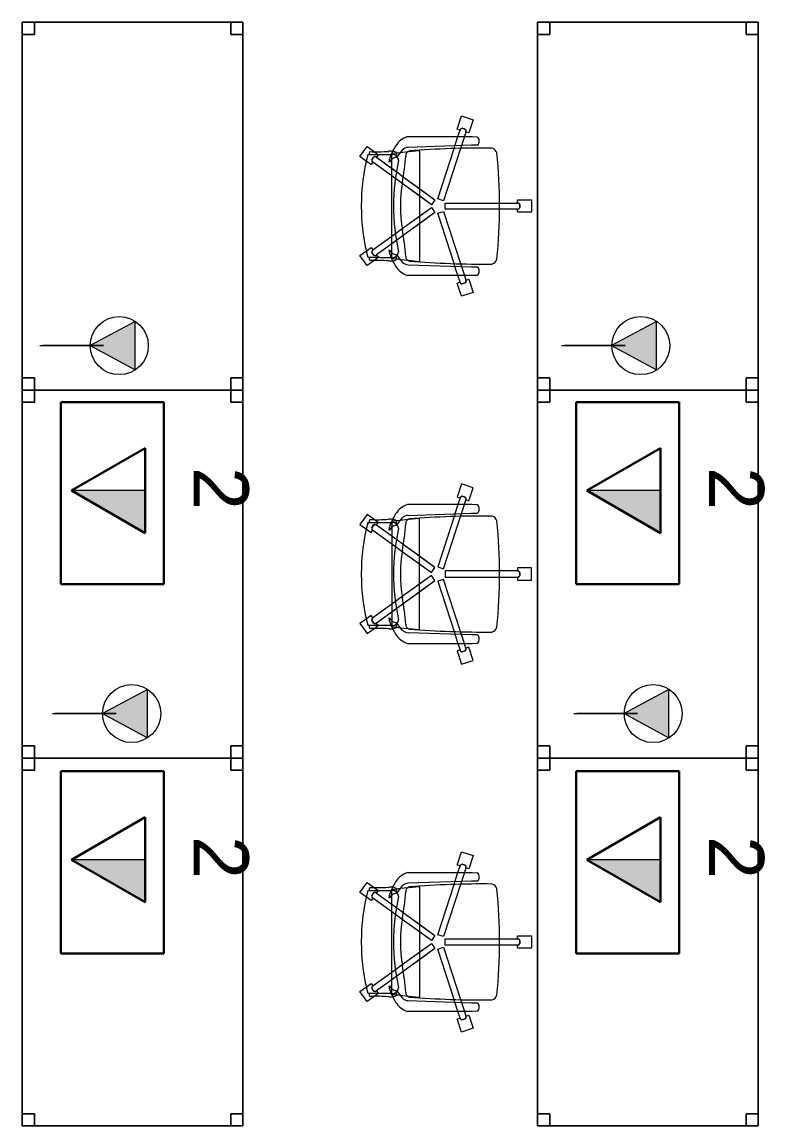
# Model space of a CAD drawing. Header units: inches. Extents: x 385 to 2249, y -1781 to -36.
# Drawn here: x 512.5 to 633.5, y -1050.1 to -870.1 of the extents above; entities that cross this region are included whole.
import ezdxf

# ---------------------------------------------------------------- set-up
doc = ezdxf.new("R2010")
doc.units = ezdxf.units.IN
doc.header["$MEASUREMENT"] = 0
doc.layers.add('A-ANNO-NOTE', color=131, linetype='Continuous', lineweight=30)
doc.layers.add('I-FURN', color=30, linetype='Continuous', lineweight=9)
doc.styles.add('Swis721 Lt BT', font='swissl.ttf', dxfattribs={"height": 9})

# ---------------------------------------------------------------- blocks, each defined once
blk = doc.blocks.new('F-Haworth_Chair_X99-Seminar - X99 Advanced Seminar Chair-V26-Level 5 POWER _ SIGNAL')
at = {"layer": 'I-FURN'}
for p, q in [((-1, 15.13), (1, 15.13)), ((-1, 12.88), (-1, 15.13)), ((-1, 15.13), (1, 15.13)), ((-1, 12.88), (-1, 15.13)), ((1, 15.13), (1, 12.88)), ((1, 15.13), (1, 12.88)), ((-0.52, 12.88), (-1, 12.88)), ((-0.52, 12.88), (-1, 12.88)), ((-0.5, 9.91), (-0.5, 12.88)), ((-0.5, 9.91), (-0.5, 12.88)), ((0.26, 13.26), (-0.26, 13.26)), ((0.26, 13.26), (-0.26, 13.26)), ((-0.25, 13.25), (0.25, 13.25)), ((-0.25, 13.25), (0.25, 13.25)), ((0.5, 12.88), (0.5, 9.91)), ((0.5, 12.88), (0.5, 9.91)), ((1, 12.88), (0.52, 12.88)), ((1, 12.88), (0.52, 12.88)), ((-0.5, 1.08), (-0.5, 9.91)), ((-0.5, 1.08), (-0.5, 9.91)), ((0.5, 9.91), (0.5, 1.08)), ((0.5, 9.91), (0.5, 1.08)), ((-14.69, 3.72), (-14.08, 5.62)), ((-14.69, 3.72), (-14.08, 5.62)), ((-14.08, 5.62), (-11.94, 4.93)), ((-14.08, 5.62), (-11.94, 4.93)), ((-11.32, 5.48), (-11.3, 6.32)), ((-11.32, -5.06), (-11.32, 5.48)), ((-9.92, 6.36), (-9.92, 5.36)), ((9.92, 5.36), (9.92, 6.36)), ((11.3, 6.32), (11.32, 5.48)), ((11.32, 5.48), (11.32, -5.06)), ((11.94, 4.93), (14.08, 5.62)), ((11.94, 4.93), (14.08, 5.62)), ((14.08, 5.62), (14.69, 3.72)), ((14.08, 5.62), (14.69, 3.72)), ((-12.55, 3.03), (-14.69, 3.72)), ((-12.55, 3.03), (-14.69, 3.72)), ((-12.53, 4.34), (-12.69, 3.85)), ((-12.53, 4.34), (-12.69, 3.85)), ((-12.68, 3.86), (-12.52, 4.33)), ((-12.68, 3.86), (-12.52, 4.33)), ((-11.94, 4.93), (-12.09, 4.47)), ((-11.94, 4.93), (-12.09, 4.47)), ((-12.09, 4.45), (-11.32, 4.21)), ((-12.09, 4.45), (-11.32, 4.21)), ((-11.32, 4.21), (-9.86, 3.73)), ((-11.32, 4.21), (-9.86, 3.73)), ((-9.92, 5.36), (-9.57, -4.97)), ((-9.86, 3.73), (-9.38, 3.57)), ((-9.86, 3.73), (-9.38, 3.57)), ((9.38, 3.57), (9.86, 3.73)), ((9.38, 3.57), (9.86, 3.73)), ((9.57, -4.97), (9.92, 5.36)), ((9.86, 3.73), (11.32, 4.21)), ((9.86, 3.73), (11.32, 4.21)), ((11.32, 4.21), (12.09, 4.45)), ((11.32, 4.21), (12.09, 4.45)), ((12.09, 4.47), (11.94, 4.93)), ((12.09, 4.47), (11.94, 4.93)), ((12.52, 4.33), (12.68, 3.86)), ((12.52, 4.33), (12.68, 3.86)), ((12.69, 3.85), (12.53, 4.34)), ((12.69, 3.85), (12.53, 4.34)), ((14.69, 3.72), (12.55, 3.03)), ((14.69, 3.72), (12.55, 3.03)), ((-12.4, 3.49), (-12.55, 3.03)), ((-12.4, 3.49), (-12.55, 3.03)), ((-11.32, 3.15), (-12.4, 3.5)), ((-11.32, 3.15), (-12.4, 3.5)), ((-9.83, 2.67), (-11.32, 3.15)), ((-9.83, 2.67), (-11.32, 3.15)), ((-9.37, 2.52), (-9.83, 2.67)), ((-9.37, 2.52), (-9.83, 2.67)), ((-9.38, 3.57), (-0.87, 0.81)), ((-9.38, 3.57), (-0.87, 0.81)), ((-1.18, -0.14), (-9.37, 2.52)), ((-1.18, -0.14), (-9.37, 2.52)), ((0.87, 0.81), (9.38, 3.57)), ((0.87, 0.81), (9.38, 3.57)), ((9.37, 2.52), (1.18, -0.14)), ((9.37, 2.52), (1.18, -0.14)), ((9.83, 2.67), (9.37, 2.52)), ((9.83, 2.67), (9.37, 2.52)), ((11.32, 3.15), (9.83, 2.67)), ((11.32, 3.15), (9.83, 2.67)), ((12.4, 3.5), (11.32, 3.15)), ((12.4, 3.5), (11.32, 3.15)), ((12.55, 3.03), (12.4, 3.49)), ((12.55, 3.03), (12.4, 3.49)), ((-0.87, 0.81), (-1.18, -0.14)), ((-0.87, 0.81), (-1.18, -0.14)), ((0.5, 1.08), (-0.5, 1.08)), ((0.5, 1.08), (-0.5, 1.08)), ((1.18, -0.14), (0.87, 0.81)), ((1.18, -0.14), (0.87, 0.81)), ((-4.79, -5.75), (-1.04, -0.58)), ((-0.23, -1.17), (-3.68, -5.91)), ((-2.89, -3.12), (-1.04, -0.58)), ((-0.23, -1.17), (-1.65, -3.12)), ((-1.04, -0.58), (-0.23, -1.17)), ((-1.04, -0.58), (-0.23, -1.17)), ((0.23, -1.17), (1.04, -0.58)), ((0.23, -1.17), (1.04, -0.58)), ((1.65, -3.12), (0.23, -1.17)), ((3.68, -5.91), (0.23, -1.17)), ((1.04, -0.58), (2.89, -3.12)), ((1.04, -0.58), (4.79, -5.75)), ((-9.07, -3.12), (-2.89, -3.12)), ((-9.07, -3.2), (-9.07, -3.12)), ((-8.9, -4.8), (-9.07, -3.2)), ((-4.79, -5.75), (-2.89, -3.12)), ((-1.65, -3.12), (-3.68, -5.91)), ((-2.89, -3.12), (-1.65, -3.12)), ((-1.65, -3.12), (1.65, -3.12)), ((1.65, -3.12), (2.89, -3.12)), ((3.68, -5.91), (1.65, -3.12)), ((2.89, -3.12), (9.07, -3.12)), ((2.89, -3.12), (4.79, -5.75)), ((9.07, -3.2), (8.9, -4.8)), ((9.07, -3.12), (9.07, -3.2)), ((-8.88, -4.99), (-8.89, -4.91)), ((-8.75, -6.22), (-8.88, -4.99)), ((8.88, -4.99), (8.75, -6.22)), ((8.89, -4.91), (8.88, -4.99)), ((-9.13, -5.92), (-8.07, -6.77)), ((-8.68, -6.87), (-8.75, -6.22)), ((-8.62, -7.42), (-8.68, -6.87)), ((-8.61, -6.81), (-8.23, -6.95)), ((-8.03, -6.81), (-7.95, -6.87)), ((-7.97, -10.12), (-5.57, -6.82)), ((-4.47, -7.01), (-7.16, -10.71)), ((-6.14, -7.6), (-5.57, -6.82)), ((-5.57, -6.82), (-4.79, -5.75)), ((-5.57, -6.82), (-4.79, -5.75)), ((-4.47, -7.01), (-4.9, -7.6)), ((-3.68, -5.91), (-4.47, -7.01)), ((-3.68, -5.91), (-4.47, -7.01)), ((4.47, -7.01), (3.68, -5.91)), ((4.47, -7.01), (3.68, -5.91)), ((4.9, -7.6), (4.47, -7.01)), ((7.16, -10.71), (4.47, -7.01)), ((4.79, -5.75), (5.57, -6.82)), ((4.79, -5.75), (5.57, -6.82)), ((5.57, -6.82), (6.14, -7.6)), ((5.57, -6.82), (7.97, -10.12)), ((7.95, -6.87), (8.03, -6.81)), ((8.07, -6.77), (9.13, -5.92)), ((8.23, -6.95), (8.61, -6.81)), ((8.68, -6.87), (8.62, -7.42)), ((8.75, -6.22), (8.68, -6.87)), ((-8.6, -7.6), (-8.62, -7.43)), ((-8.49, -7.6), (-8.56, -7.6)), ((-8.42, -7.57), (-8.34, -11.37)), ((-8.34, -11.52), (-8.42, -7.57)), ((-7.65, -7.6), (-8.4, -7.6)), ((-7.97, -10.12), (-6.15, -7.62)), ((-6.14, -7.6), (-7.65, -7.6)), ((-7.18, -7.99), (-7.21, -8.13)), ((-4.92, -7.62), (-7.16, -10.71)), ((-4.9, -7.6), (-6.14, -7.6)), ((4.9, -7.6), (-4.9, -7.6)), ((6.14, -7.6), (4.9, -7.6)), ((7.16, -10.71), (4.92, -7.62)), ((7.65, -7.6), (6.14, -7.6)), ((6.15, -7.62), (7.97, -10.12)), ((7.21, -8.13), (7.18, -7.99)), ((8.4, -7.6), (7.65, -7.6)), ((8.34, -11.37), (8.42, -7.57)), ((8.42, -7.57), (8.34, -11.52)), ((8.56, -7.6), (8.51, -7.6)), ((8.62, -7.43), (8.6, -7.6)), ((-9.7, -11.65), (-8.88, -10.52)), ((-9.7, -11.65), (-8.88, -10.52)), ((-8.88, -10.52), (-8.38, -9.83)), ((-8.88, -10.52), (-8.38, -9.83)), ((-8.38, -9.83), (-7.99, -10.11)), ((-8.38, -9.83), (-7.99, -10.11)), ((-8, -10.58), (-7.59, -10.88)), ((-8, -10.58), (-7.59, -10.88)), ((-7.59, -10.87), (-7.99, -10.57)), ((-7.59, -10.87), (-7.99, -10.57)), ((-7.15, -10.72), (-6.76, -11)), ((-7.15, -10.72), (-6.76, -11)), ((6.76, -11), (7.15, -10.72)), ((6.76, -11), (7.15, -10.72)), ((7.99, -10.57), (7.59, -10.87)), ((7.99, -10.57), (7.59, -10.87)), ((7.59, -10.88), (8, -10.58)), ((7.59, -10.88), (8, -10.58)), ((7.99, -10.11), (8.38, -9.83)), ((7.99, -10.11), (8.38, -9.83)), ((8.38, -9.83), (8.88, -10.52)), ((8.38, -9.83), (8.88, -10.52)), ((8.88, -10.52), (9.7, -11.65)), ((8.88, -10.52), (9.7, -11.65)), ((-8.08, -12.82), (-9.7, -11.65)), ((-8.08, -12.82), (-9.7, -11.65)), ((-7.29, -11.74), (-8.08, -12.82)), ((-7.29, -11.74), (-8.08, -12.82)), ((-6.76, -11), (-7.29, -11.74)), ((-6.76, -11), (-7.29, -11.74)), ((7.29, -11.74), (6.76, -11)), ((7.29, -11.74), (6.76, -11)), ((8.08, -12.82), (7.29, -11.74)), ((8.08, -12.82), (7.29, -11.74)), ((9.7, -11.65), (8.08, -12.82)), ((9.7, -11.65), (8.08, -12.82))]:
    blk.add_line(p, q, dxfattribs=at)
for centre, radius, start, end in [((-0.11, 12.88), 0.407, 111.1651, 180.8349), ((-0.11, 12.88), 0.407, 152.967, 180.8349), ((-0.09, 12.88), 0.406, 112.6199, 180), ((-0.09, 12.88), 0.406, 166.524, 180), ((-0.09, 12.88), 0.406, 126.0959, 166.524), ((-0.11, 12.88), 0.407, 139.033, 152.967), ((-0.11, 12.88), 0.407, 125.0991, 139.033), ((-0.11, 12.88), 0.407, 111.1651, 125.0991), ((-0.09, 12.88), 0.406, 112.6199, 126.0959), ((0.09, 12.88), 0.406, 53.9041, 67.3801), ((0.09, 12.88), 0.406, 0, 67.3801), ((0.11, 12.88), 0.407, 40.967, 68.8349), ((0.11, 12.88), 0.407, 359.1651, 68.8349), ((0.09, 12.88), 0.406, 0, 53.9041), ((0.11, 12.88), 0.407, 27.033, 40.967), ((0.11, 12.88), 0.407, 359.1651, 27.033), ((-8.21, 8.28), 1.31, 110.0433, 159.9567), ((0, -75.01), 84.96, 84.1475, 95.8525), ((8.21, 8.28), 1.31, 20.0433, 69.9567), ((144.06, 7.32), 153.52, 179.4749, 184.5213), ((-144.06, 7.32), 153.52, 355.4787, 0.5251), ((-10.58, 5.68), 0.956, 45.8901, 138.1099), ((10.58, 5.68), 0.956, 41.8901, 134.1099), ((-12.28, 3.88), 0.407, 183.1651, 252.8349), ((-12.28, 3.88), 0.407, 183.1651, 252.8349), ((-12.27, 3.89), 0.406, 184.6199, 198.0959), ((-12.27, 3.89), 0.406, 184.6199, 252), ((-12.27, 3.89), 0.406, 198.0959, 238.524), ((-12.22, 4.09), 0.407, 71.1651, 140.8349), ((-12.22, 4.09), 0.407, 71.1651, 140.8349), ((-12.22, 4.07), 0.406, 72, 139.3801), ((-12.22, 4.07), 0.406, 115.9808, 139.3801), ((-12.22, 4.07), 0.406, 112.4281, 115.9808), ((-12.22, 4.07), 0.406, 85.476, 112.4281), ((-12.22, 4.07), 0.406, 72, 85.476), ((12.22, 4.09), 0.407, 80.967, 108.8349), ((12.22, 4.09), 0.407, 39.1651, 108.8349), ((12.22, 4.07), 0.406, 81.0479, 108), ((12.22, 4.07), 0.406, 40.6199, 108), ((12.22, 4.09), 0.407, 39.1651, 80.967), ((12.22, 4.07), 0.406, 40.6199, 81.0479), ((12.27, 3.89), 0.406, 288, 355.3801), ((12.28, 3.88), 0.407, 287.1651, 356.8349), ((12.28, 3.88), 0.407, 287.1651, 356.8349), ((12.27, 3.89), 0.406, 288, 341.9041), ((12.27, 3.89), 0.406, 341.9041, 355.3801), ((-12.27, 3.89), 0.406, 238.524, 252), ((-7.87, -3.92), 3.63, 198.1789, 238.0478), ((-8.18, -4.9), 1.39, 182.8013, 227.1078), ((-8.24, -4.59), 0.763, 194.2338, 275.7662), ((-11.32, -48.08), 42.84, 79.9767, 85.7699), ((11.32, -48.08), 42.84, 94.2301, 100.0233), ((8.24, -4.59), 0.763, 264.2338, 345.7662), ((8.18, -4.9), 1.39, 312.8922, 357.1987), ((7.87, -3.92), 3.63, 301.9522, 341.8211), ((-4.71, 1.15), 9.61, 238.0478, 243.9964), ((-8.28, -7.33), 0.613, 122.5427, 170.0936), ((-7.37, -7.55), 1.05, 95.9554, 181.1786), ((-7.37, -7.55), 1.05, 145.2002, 181.1786), ((-6.55, -6.76), 1.38, 185.0878, 199.5533), ((0, 26.49), 33.83, 257.2285, 282.7715), ((0, 15.97), 22.19, 259.9767, 280.0233), ((7.37, -7.55), 1.05, 358.8214, 84.0446), ((6.55, -6.76), 1.38, 327.5752, 354.9122), ((7.37, -7.55), 1.05, 358.8214, 34.7998), ((8.28, -7.33), 0.613, 9.9064, 57.4573), ((4.71, 1.15), 9.61, 296.0036, 301.9522), ((-5.2, -7.86), 3.74, 170.0936, 184.0143), ((-36.06, -10.03), 27.2, 357.4882, 4.0143), ((-4.71, 1.15), 9.61, 243.9964, 245.8154), ((-4.71, 1.15), 9.61, 245.8816, 246.4906), ((-4.71, 1.15), 9.61, 246.6393, 247.073), ((-4.71, 1.15), 9.61, 247.2631, 254.9334), ((-6.55, -6.76), 1.38, 199.5533, 212.4248), ((-6.55, -6.76), 1.38, 214.0187, 242.9497), ((6.55, -6.76), 1.38, 297.0503, 325.9813), ((4.71, 1.15), 9.61, 285.0666, 292.7369), ((4.71, 1.15), 9.61, 292.927, 293.5094), ((4.71, 1.15), 9.61, 293.5094, 296.0036), ((36.06, -10.03), 27.2, 175.9857, 182.5118), ((5.2, -7.86), 3.74, 355.9857, 9.9064), ((-7.66, -10.36), 0.407, 143.1651, 212.8349), ((-7.66, -10.36), 0.407, 143.1651, 212.8349), ((-7.64, -10.36), 0.406, 144, 184.4281), ((-7.64, -10.36), 0.406, 157.476, 184.4281), ((-7.64, -10.36), 0.406, 184.4281, 211.3801), ((-7.64, -10.36), 0.406, 184.4281, 197.9041), ((-7.64, -10.36), 0.406, 197.9041, 211.3801), ((-7.64, -10.36), 0.406, 144, 157.476), ((-7.48, -10.49), 0.407, 255.1651, 324.8349), ((-7.49, -10.47), 0.406, 297.0479, 324), ((-7.49, -10.47), 0.406, 297.0479, 310.524), ((-7.48, -10.49), 0.407, 296.967, 310.9009), ((-7.49, -10.47), 0.406, 310.524, 324), ((-7.48, -10.49), 0.407, 310.9009, 324.8349), ((7.48, -10.49), 0.407, 215.1651, 284.8349), ((7.48, -10.49), 0.407, 215.1651, 229.0991), ((7.49, -10.47), 0.406, 216, 256.4281), ((7.49, -10.47), 0.406, 216, 283.3801), ((7.48, -10.49), 0.407, 229.0991, 243.033), ((7.64, -10.36), 0.406, 22.524, 36), ((7.64, -10.36), 0.406, 328.6199, 36), ((7.66, -10.36), 0.407, 327.1651, 36.8349), ((7.66, -10.36), 0.407, 327.1651, 36.8349), ((7.64, -10.36), 0.406, 328.6199, 22.524), ((0, 20.73), 33.17, 254.4478, 255.4234), ((0, 20.29), 32.89, 255.304, 284.6925), ((-7.49, -10.47), 0.406, 256.6199, 297.0479), ((-7.49, -10.47), 0.406, 256.6199, 283.5719), ((-7.48, -10.49), 0.407, 255.1651, 283.033), ((-7.49, -10.47), 0.406, 283.5719, 297.0479), ((-7.48, -10.49), 0.407, 283.033, 296.967), ((7.48, -10.49), 0.407, 243.033, 256.967), ((7.48, -10.49), 0.407, 256.967, 284.8349), ((7.49, -10.47), 0.406, 256.4281, 283.3801), ((0, 20.73), 33.17, 284.5766, 285.5522)]:
    blk.add_arc(centre, radius, start, end, dxfattribs=at)
blk = doc.blocks.new('Rectangular Table - Rectangular Table-5809067-Level 5 POWER _ SIGNAL')
at = {"layer": 'I-FURN'}
for p, q in [((-28, 18), (-30, 18)), ((-30, 18), (-30, 16)), ((-30, 16), (-30, 18)), ((-30, 18), (-28, 18)), ((30, 18), (-30, 18)), ((-30, 18), (-30, -18)), ((-30, -18), (-30, 18)), ((-30, 18), (30, 18)), ((-28, 16), (-28, 18)), ((-28, 18), (-28, 16)), ((28, 18), (28, 16)), ((30, 18), (28, 18)), ((28, 18), (30, 18)), ((28, 16), (28, 18)), ((30, 16), (30, 18)), ((30, 18), (30, 16)), ((30, -18), (30, 18)), ((30, 18), (30, -18)), ((-30, 16), (-28, 16)), ((-28, 16), (-30, 16)), ((28, 16), (30, 16)), ((30, 16), (28, 16)), ((-28, -16), (-30, -16)), ((-30, -16), (-30, -18)), ((-30, -18), (-30, -16)), ((-30, -16), (-28, -16)), ((-28, -18), (-28, -16)), ((-28, -16), (-28, -18)), ((30, -16), (28, -16)), ((28, -16), (28, -18)), ((28, -18), (28, -16)), ((28, -16), (30, -16)), ((30, -18), (30, -16)), ((30, -16), (30, -18)), ((-30, -18), (-28, -18)), ((-28, -18), (-30, -18)), ((-30, -18), (30, -18)), ((30, -18), (-30, -18)), ((28, -18), (30, -18)), ((30, -18), (28, -18))]:
    blk.add_line(p, q, dxfattribs=at)
blk = doc.blocks.new('F-Haworth_Chair_X99-Seminar - X99 Advanced Seminar Chair-V29-Level 5 POWER _ SIGNAL')
at = {"layer": 'I-FURN'}
for p, q in [((-8.08, 12.82), (-9.7, 11.65)), ((-8.08, 12.82), (-9.7, 11.65)), ((-7.29, 11.74), (-8.08, 12.82)), ((-7.29, 11.74), (-8.08, 12.82)), ((8.08, 12.82), (7.29, 11.74)), ((8.08, 12.82), (7.29, 11.74)), ((9.7, 11.65), (8.08, 12.82)), ((9.7, 11.65), (8.08, 12.82)), ((-9.7, 11.65), (-8.88, 10.52)), ((-9.7, 11.65), (-8.88, 10.52)), ((-8.34, 11.52), (-8.42, 7.57)), ((-8.42, 7.57), (-8.34, 11.37)), ((-8, 10.58), (-7.59, 10.88)), ((-8, 10.58), (-7.59, 10.88)), ((-7.59, 10.87), (-7.99, 10.57)), ((-7.59, 10.87), (-7.99, 10.57)), ((-6.76, 11), (-7.29, 11.74)), ((-6.76, 11), (-7.29, 11.74)), ((-7.15, 10.72), (-6.76, 11)), ((-7.15, 10.72), (-6.76, 11)), ((7.29, 11.74), (6.76, 11)), ((7.29, 11.74), (6.76, 11)), ((6.76, 11), (7.15, 10.72)), ((6.76, 11), (7.15, 10.72)), ((7.59, 10.88), (8, 10.58)), ((7.59, 10.88), (8, 10.58)), ((7.99, 10.57), (7.59, 10.87)), ((7.99, 10.57), (7.59, 10.87)), ((8.42, 7.57), (8.34, 11.52)), ((8.34, 11.37), (8.42, 7.57)), ((8.88, 10.52), (9.7, 11.65)), ((8.88, 10.52), (9.7, 11.65)), ((-8.88, 10.52), (-8.38, 9.83)), ((-8.88, 10.52), (-8.38, 9.83)), ((-8.38, 9.83), (-7.99, 10.11)), ((-8.38, 9.83), (-7.99, 10.11)), ((-7.97, 10.12), (-6.15, 7.62)), ((-7.97, 10.12), (-5.57, 6.82)), ((-4.92, 7.62), (-7.16, 10.71)), ((-4.47, 7.01), (-7.16, 10.71)), ((7.16, 10.71), (4.47, 7.01)), ((7.16, 10.71), (4.92, 7.62)), ((5.57, 6.82), (7.97, 10.12)), ((6.15, 7.62), (7.97, 10.12)), ((7.99, 10.11), (8.38, 9.83)), ((7.99, 10.11), (8.38, 9.83)), ((8.38, 9.83), (8.88, 10.52)), ((8.38, 9.83), (8.88, 10.52)), ((-8.62, 7.42), (-8.68, 6.87)), ((-8.6, 7.6), (-8.62, 7.43)), ((-8.49, 7.6), (-8.56, 7.6)), ((-7.65, 7.6), (-8.4, 7.6)), ((-6.14, 7.6), (-7.65, 7.6)), ((-7.18, 7.99), (-7.21, 8.13)), ((-4.9, 7.6), (-6.14, 7.6)), ((-6.14, 7.6), (-5.57, 6.82)), ((4.9, 7.6), (-4.9, 7.6)), ((-4.47, 7.01), (-4.9, 7.6)), ((4.9, 7.6), (4.47, 7.01)), ((6.14, 7.6), (4.9, 7.6)), ((5.57, 6.82), (6.14, 7.6)), ((7.65, 7.6), (6.14, 7.6)), ((7.21, 8.13), (7.18, 7.99)), ((8.4, 7.6), (7.65, 7.6)), ((8.56, 7.6), (8.49, 7.6)), ((8.62, 7.43), (8.6, 7.6)), ((8.68, 6.87), (8.62, 7.42)), ((-9.13, 5.92), (-8.07, 6.77)), ((-8.75, 6.22), (-8.88, 4.99)), ((-8.68, 6.87), (-8.75, 6.22)), ((-8.61, 6.81), (-8.23, 6.95)), ((-8.03, 6.81), (-7.95, 6.87)), ((-5.57, 6.82), (-4.79, 5.75)), ((-5.57, 6.82), (-4.79, 5.75)), ((-4.79, 5.75), (-2.89, 3.12)), ((-4.79, 5.75), (-1.04, 0.58)), ((-3.68, 5.91), (-4.47, 7.01)), ((-3.68, 5.91), (-4.47, 7.01)), ((-1.65, 3.12), (-3.68, 5.91)), ((-0.23, 1.17), (-3.68, 5.91)), ((3.68, 5.91), (0.23, 1.17)), ((1.04, 0.58), (4.79, 5.75)), ((3.68, 5.91), (1.65, 3.12)), ((2.89, 3.12), (4.79, 5.75)), ((4.47, 7.01), (3.68, 5.91)), ((4.47, 7.01), (3.68, 5.91)), ((4.79, 5.75), (5.57, 6.82)), ((4.79, 5.75), (5.57, 6.82)), ((7.95, 6.87), (8.03, 6.81)), ((8.07, 6.77), (9.13, 5.92)), ((8.23, 6.95), (8.61, 6.81)), ((8.75, 6.22), (8.68, 6.87)), ((8.88, 4.99), (8.75, 6.22)), ((-11.32, 5.06), (-11.32, -5.48)), ((-9.92, -5.36), (-9.57, 4.97)), ((-8.9, 4.8), (-9.07, 3.2)), ((-8.88, 4.99), (-8.89, 4.91)), ((8.89, 4.91), (8.88, 4.99)), ((9.07, 3.2), (8.9, 4.8)), ((9.57, 4.97), (9.92, -5.36)), ((11.32, -5.48), (11.32, 5.06)), ((-9.07, 3.2), (-9.07, 3.12)), ((-9.07, 3.12), (-5.8, 3.12)), ((-5.79, 3.12), (-2.89, 3.12)), ((-2.89, 3.12), (-1.65, 3.12)), ((-2.89, 3.12), (-1.04, 0.58)), ((-1.65, 3.12), (1.65, 3.12)), ((-0.23, 1.17), (-1.65, 3.12)), ((1.65, 3.12), (0.23, 1.17)), ((1.04, 0.58), (2.89, 3.12)), ((1.65, 3.12), (2.89, 3.12)), ((2.89, 3.12), (9.07, 3.12)), ((9.07, 3.12), (9.07, 3.2)), ((-1.18, 0.14), (-9.37, -2.52)), ((-1.18, 0.14), (-9.37, -2.52)), ((-0.87, -0.81), (-1.18, 0.14)), ((-0.87, -0.81), (-1.18, 0.14)), ((-1.04, 0.58), (-0.23, 1.17)), ((-1.04, 0.58), (-0.23, 1.17)), ((0.23, 1.17), (1.04, 0.58)), ((0.23, 1.17), (1.04, 0.58)), ((1.18, 0.14), (0.87, -0.81)), ((1.18, 0.14), (0.87, -0.81)), ((9.37, -2.52), (1.18, 0.14)), ((9.37, -2.52), (1.18, 0.14)), ((-9.38, -3.57), (-0.87, -0.81)), ((-9.38, -3.57), (-0.87, -0.81)), ((-0.5, -1.08), (-0.5, -9.91)), ((0.5, -1.08), (-0.5, -1.08)), ((-0.5, -1.08), (-0.5, -9.91)), ((0.5, -1.08), (-0.5, -1.08)), ((0.5, -9.91), (0.5, -1.08)), ((0.5, -9.91), (0.5, -1.08)), ((0.87, -0.81), (9.38, -3.57)), ((0.87, -0.81), (9.38, -3.57)), ((-12.55, -3.03), (-14.69, -3.72)), ((-12.55, -3.03), (-14.69, -3.72)), ((-12.4, -3.49), (-12.55, -3.03)), ((-12.4, -3.49), (-12.55, -3.03)), ((-11.32, -3.15), (-12.4, -3.5)), ((-11.32, -3.15), (-12.4, -3.5)), ((-9.83, -2.67), (-11.32, -3.15)), ((-9.83, -2.67), (-11.32, -3.15)), ((-9.86, -3.73), (-9.38, -3.57)), ((-9.86, -3.73), (-9.38, -3.57)), ((-9.37, -2.52), (-9.83, -2.67)), ((-9.37, -2.52), (-9.83, -2.67)), ((9.83, -2.67), (9.37, -2.52)), ((9.83, -2.67), (9.37, -2.52)), ((9.38, -3.57), (9.86, -3.73)), ((9.38, -3.57), (9.86, -3.73)), ((11.32, -3.15), (9.83, -2.67)), ((11.32, -3.15), (9.83, -2.67)), ((12.4, -3.5), (11.32, -3.15)), ((12.4, -3.5), (11.32, -3.15)), ((12.55, -3.03), (12.4, -3.49)), ((12.55, -3.03), (12.4, -3.49)), ((14.69, -3.72), (12.55, -3.03)), ((14.69, -3.72), (12.55, -3.03)), ((-14.69, -3.72), (-14.08, -5.62)), ((-14.69, -3.72), (-14.08, -5.62)), ((-14.08, -5.62), (-11.94, -4.93)), ((-14.08, -5.62), (-11.94, -4.93)), ((-12.53, -4.34), (-12.69, -3.85)), ((-12.53, -4.34), (-12.69, -3.85)), ((-12.68, -3.86), (-12.52, -4.33)), ((-12.68, -3.86), (-12.52, -4.33)), ((-12.09, -4.45), (-11.32, -4.21)), ((-12.09, -4.45), (-11.32, -4.21)), ((-11.94, -4.93), (-12.09, -4.47)), ((-11.94, -4.93), (-12.09, -4.47)), ((-11.32, -4.21), (-9.86, -3.73)), ((-11.32, -4.21), (-9.86, -3.73)), ((-9.92, -6.36), (-9.92, -5.36)), ((9.86, -3.73), (11.32, -4.21)), ((9.86, -3.73), (11.32, -4.21)), ((9.92, -5.36), (9.92, -6.36)), ((11.32, -4.21), (12.09, -4.45)), ((11.32, -4.21), (12.09, -4.45)), ((12.09, -4.47), (11.94, -4.93)), ((12.09, -4.47), (11.94, -4.93)), ((11.94, -4.93), (14.08, -5.62)), ((11.94, -4.93), (14.08, -5.62)), ((12.52, -4.33), (12.68, -3.86)), ((12.52, -4.33), (12.68, -3.86)), ((12.69, -3.85), (12.53, -4.34)), ((12.69, -3.85), (12.53, -4.34)), ((14.08, -5.62), (14.69, -3.72)), ((14.08, -5.62), (14.69, -3.72)), ((-11.32, -5.48), (-11.3, -6.32)), ((11.3, -6.32), (11.32, -5.48)), ((-0.5, -9.91), (-0.5, -12.88)), ((-0.5, -9.91), (-0.5, -12.88)), ((0.5, -12.88), (0.5, -9.91)), ((0.5, -12.88), (0.5, -9.91)), ((-0.52, -12.88), (-1, -12.88)), ((-1, -12.88), (-1, -15.13)), ((-0.52, -12.88), (-1, -12.88)), ((-1, -12.88), (-1, -15.13)), ((0.26, -13.26), (-0.26, -13.26)), ((0.26, -13.26), (-0.26, -13.26)), ((-0.25, -13.25), (0.25, -13.25)), ((-0.25, -13.25), (0.25, -13.25)), ((1, -12.88), (0.52, -12.88)), ((1, -12.88), (0.52, -12.88)), ((1, -15.13), (1, -12.88)), ((1, -15.13), (1, -12.88)), ((-1, -15.13), (1, -15.13)), ((-1, -15.13), (1, -15.13))]:
    blk.add_line(p, q, dxfattribs=at)
for centre, radius, start, end in [((-36.06, 10.03), 27.2, 355.9857, 2.5118), ((0, -20.73), 33.17, 104.5766, 105.5522), ((0, -20.29), 32.89, 75.3075, 104.696), ((-7.48, 10.49), 0.407, 35.1651, 104.8349), ((-7.48, 10.49), 0.407, 63.033, 104.8349), ((-7.49, 10.47), 0.406, 49.476, 103.3801), ((-7.49, 10.47), 0.406, 36, 103.3801), ((-7.48, 10.49), 0.407, 49.0991, 63.033), ((7.48, 10.49), 0.407, 75.1651, 144.8349), ((7.48, 10.49), 0.407, 75.1651, 144.8349), ((7.49, 10.47), 0.406, 76.6199, 144), ((7.49, 10.47), 0.406, 117.0479, 144), ((7.49, 10.47), 0.406, 76.6199, 117.0479), ((0, -20.73), 33.17, 74.4478, 75.4234), ((36.06, 10.03), 27.2, 177.4882, 184.0143), ((-7.66, 10.36), 0.407, 147.1651, 216.8349), ((-7.66, 10.36), 0.407, 161.0991, 175.033), ((-7.66, 10.36), 0.407, 175.033, 202.9009), ((-7.66, 10.36), 0.407, 147.1651, 161.0991), ((-7.64, 10.36), 0.406, 148.6199, 202.524), ((-7.64, 10.36), 0.406, 148.6199, 175.5719), ((-7.64, 10.36), 0.406, 175.5719, 202.524), ((-7.66, 10.36), 0.407, 202.9009, 216.8349), ((-7.64, 10.36), 0.406, 202.524, 216), ((-7.64, 10.36), 0.406, 202.524, 216), ((-7.49, 10.47), 0.406, 36, 49.476), ((-7.48, 10.49), 0.407, 35.1651, 49.0991), ((7.64, 10.36), 0.406, 324, 31.3801), ((7.64, 10.36), 0.406, 324, 17.9041), ((7.66, 10.36), 0.407, 323.1651, 32.8349), ((7.66, 10.36), 0.407, 323.1651, 32.8349), ((7.64, 10.36), 0.406, 17.9041, 31.3801), ((-4.71, -1.15), 9.61, 116.0036, 121.9522), ((-5.2, 7.86), 3.74, 175.9857, 189.9064), ((-4.71, -1.15), 9.61, 114.1846, 116.0036), ((-8.28, 7.33), 0.613, 189.9064, 237.4573), ((-4.71, -1.15), 9.61, 113.5094, 114.1184), ((-4.71, -1.15), 9.61, 112.927, 113.3607), ((-4.71, -1.15), 9.61, 105.0666, 112.7369), ((-7.37, 7.55), 1.05, 178.8214, 214.7998), ((-7.37, 7.55), 1.05, 178.8214, 264.0446), ((-6.55, 6.76), 1.38, 160.4467, 174.9122), ((-6.55, 6.76), 1.38, 147.5752, 160.4467), ((-6.55, 6.76), 1.38, 131.5158, 145.9813), ((0, -26.49), 33.83, 77.2285, 102.7715), ((-6.55, 6.76), 1.38, 117.0503, 131.5158), ((6.55, 6.76), 1.38, 34.0187, 62.9497), ((4.71, -1.15), 9.61, 67.2631, 74.9334), ((7.37, 7.55), 1.05, 275.9554, 1.1786), ((6.55, 6.76), 1.38, 5.0878, 32.4248), ((7.37, 7.55), 1.05, 325.2002, 1.1786), ((4.71, -1.15), 9.61, 66.6393, 67.073), ((4.71, -1.15), 9.61, 65.8816, 66.4906), ((8.28, 7.33), 0.613, 302.5427, 350.0936), ((4.71, -1.15), 9.61, 63.9964, 65.8154), ((5.2, 7.86), 3.74, 350.0936, 4.0143), ((4.71, -1.15), 9.61, 58.0478, 63.9964), ((-7.87, 3.92), 3.63, 121.9522, 161.8211), ((-8.18, 4.9), 1.39, 132.8922, 177.1987), ((-11.32, 48.08), 42.84, 274.2301, 280.0233), ((0, -15.97), 22.19, 79.9767, 100.0233), ((11.32, 48.08), 42.84, 259.9767, 265.7699), ((8.18, 4.9), 1.39, 2.8013, 47.1078), ((7.87, 3.92), 3.63, 18.1789, 58.0478), ((144.06, -7.32), 153.52, 175.4787, 180.5251), ((-8.24, 4.59), 0.763, 84.2338, 165.7662), ((8.24, 4.59), 0.763, 14.2338, 95.7662), ((-144.06, -7.32), 153.52, 359.4749, 4.5213), ((-12.28, -3.88), 0.407, 107.1651, 176.8349), ((-12.27, -3.89), 0.406, 108, 175.3801), ((-12.27, -3.89), 0.406, 121.476, 161.9041), ((-12.28, -3.88), 0.407, 135.033, 148.967), ((-12.28, -3.88), 0.407, 121.0991, 135.033), ((-12.28, -3.88), 0.407, 107.1651, 121.0991), ((-12.27, -3.89), 0.406, 108, 121.476), ((12.28, -3.88), 0.407, 31.033, 72.8349), ((12.28, -3.88), 0.407, 3.1651, 72.8349), ((12.27, -3.89), 0.406, 58.524, 72), ((12.27, -3.89), 0.406, 4.6199, 72), ((12.27, -3.89), 0.406, 45.0479, 58.524), ((-12.28, -3.88), 0.407, 148.967, 176.8349), ((-12.27, -3.89), 0.406, 161.9041, 175.3801), ((-12.22, -4.09), 0.407, 219.1651, 260.967), ((-12.22, -4.09), 0.407, 219.1651, 288.8349), ((-12.22, -4.07), 0.406, 220.6199, 274.524), ((-12.22, -4.07), 0.406, 220.6199, 288), ((-12.22, -4.09), 0.407, 260.967, 274.9009), ((-12.22, -4.07), 0.406, 274.524, 288), ((-12.22, -4.09), 0.407, 274.9009, 288.8349), ((12.22, -4.07), 0.406, 252, 319.3801), ((12.22, -4.09), 0.407, 251.1651, 320.8349), ((12.22, -4.07), 0.406, 252, 265.476), ((12.22, -4.09), 0.407, 251.1651, 265.0991), ((12.22, -4.09), 0.407, 265.0991, 320.8349), ((12.22, -4.07), 0.406, 265.476, 305.9041), ((12.22, -4.07), 0.406, 305.9041, 319.3801), ((12.27, -3.89), 0.406, 4.6199, 45.0479), ((12.28, -3.88), 0.407, 17.0991, 31.033), ((12.28, -3.88), 0.407, 3.1651, 17.0991), ((-10.58, -5.68), 0.956, 221.8901, 314.1099), ((10.58, -5.68), 0.956, 225.8901, 318.1099), ((-8.21, -8.28), 1.31, 200.0433, 249.9567), ((8.21, -8.28), 1.31, 290.0433, 339.9567), ((0, 75.01), 84.96, 264.1475, 275.8525), ((-0.11, -12.88), 0.407, 179.1651, 193.0991), ((-0.11, -12.88), 0.407, 179.1651, 248.8349), ((-0.11, -12.88), 0.407, 193.0991, 207.033), ((-0.09, -12.88), 0.406, 180, 193.476), ((-0.09, -12.88), 0.406, 180, 247.3801), ((-0.09, -12.88), 0.406, 193.476, 233.9041), ((-0.11, -12.88), 0.407, 207.033, 220.967), ((-0.11, -12.88), 0.407, 220.967, 234.9009), ((-0.11, -12.88), 0.407, 234.9009, 248.8349), ((-0.09, -12.88), 0.406, 233.9041, 247.3801), ((0.09, -12.88), 0.406, 292.6199, 360), ((0.09, -12.88), 0.406, 292.6199, 306.0959), ((0.11, -12.88), 0.407, 291.1651, 0.8349), ((0.11, -12.88), 0.407, 291.1651, 0.8349), ((0.09, -12.88), 0.406, 306.0959, 346.524), ((0.09, -12.88), 0.406, 346.524, 360)]:
    blk.add_arc(centre, radius, start, end, dxfattribs=at)
blk = doc.blocks.new('Rectangular Table - Rectangular Table-5809079-Level 5 POWER _ SIGNAL')
at = {"layer": 'I-FURN'}
for p, q in [((-28, 18), (-30, 18)), ((-30, 18), (-30, 16)), ((-30, 16), (-30, 18)), ((-30, 18), (-28, 18)), ((30, 18), (-30, 18)), ((-30, 18), (-30, -18)), ((-30, -18), (-30, 18)), ((-30, 18), (30, 18)), ((-28, 16), (-28, 18)), ((-28, 18), (-28, 16)), ((28, 18), (28, 16)), ((30, 18), (28, 18)), ((28, 18), (30, 18)), ((28, 16), (28, 18)), ((30, 16), (30, 18)), ((30, 18), (30, 16)), ((30, -18), (30, 18)), ((30, 18), (30, -18)), ((-30, 16), (-28, 16)), ((-28, 16), (-30, 16)), ((28, 16), (30, 16)), ((30, 16), (28, 16)), ((-28, -16), (-30, -16)), ((-30, -16), (-30, -18)), ((-30, -18), (-30, -16)), ((-30, -16), (-28, -16)), ((-28, -18), (-28, -16)), ((-28, -16), (-28, -18)), ((30, -16), (28, -16)), ((28, -16), (28, -18)), ((28, -18), (28, -16)), ((28, -16), (30, -16)), ((30, -18), (30, -16)), ((30, -16), (30, -18)), ((-30, -18), (-28, -18)), ((-28, -18), (-30, -18)), ((-30, -18), (30, -18)), ((30, -18), (-30, -18)), ((28, -18), (30, -18)), ((30, -18), (28, -18))]:
    blk.add_line(p, q, dxfattribs=at)
blk = doc.blocks.new('F-Haworth_Chair_X99-Seminar - X99 Advanced Seminar Chair-V32-Level 5 POWER _ SIGNAL')
at = {"layer": 'I-FURN'}
for p, q in [((-1, 15.13), (1, 15.13)), ((-1, 12.88), (-1, 15.13)), ((-1, 15.13), (1, 15.13)), ((-1, 12.88), (-1, 15.13)), ((1, 15.13), (1, 12.88)), ((1, 15.13), (1, 12.88)), ((-0.52, 12.88), (-1, 12.88)), ((-0.52, 12.88), (-1, 12.88)), ((-0.5, 9.91), (-0.5, 12.88)), ((-0.5, 9.91), (-0.5, 12.88)), ((0.26, 13.26), (-0.26, 13.26)), ((0.26, 13.26), (-0.26, 13.26)), ((-0.25, 13.25), (0.25, 13.25)), ((-0.25, 13.25), (0.25, 13.25)), ((0.5, 12.88), (0.5, 9.91)), ((0.5, 12.88), (0.5, 9.91)), ((1, 12.88), (0.52, 12.88)), ((1, 12.88), (0.52, 12.88)), ((-0.5, 1.08), (-0.5, 9.91)), ((-0.5, 1.08), (-0.5, 9.91)), ((0.5, 9.91), (0.5, 1.08)), ((0.5, 9.91), (0.5, 1.08)), ((-14.69, 3.72), (-14.08, 5.62)), ((-14.69, 3.72), (-14.08, 5.62)), ((-14.08, 5.62), (-11.94, 4.93)), ((-14.08, 5.62), (-11.94, 4.93)), ((-11.32, 5.48), (-11.3, 6.32)), ((-11.32, -5.06), (-11.32, 5.48)), ((-9.92, 6.36), (-9.92, 5.36)), ((9.92, 5.36), (9.92, 6.36)), ((11.3, 6.32), (11.32, 5.48)), ((11.32, 5.48), (11.32, -5.06)), ((11.94, 4.93), (14.08, 5.62)), ((11.94, 4.93), (14.08, 5.62)), ((14.08, 5.62), (14.69, 3.72)), ((14.08, 5.62), (14.69, 3.72)), ((-12.55, 3.03), (-14.69, 3.72)), ((-12.55, 3.03), (-14.69, 3.72)), ((-12.53, 4.34), (-12.69, 3.85)), ((-12.53, 4.34), (-12.69, 3.85)), ((-12.68, 3.86), (-12.52, 4.33)), ((-12.68, 3.86), (-12.52, 4.33)), ((-11.94, 4.93), (-12.09, 4.47)), ((-11.94, 4.93), (-12.09, 4.47)), ((-12.09, 4.45), (-11.32, 4.21)), ((-12.09, 4.45), (-11.32, 4.21)), ((-11.32, 4.21), (-9.86, 3.73)), ((-11.32, 4.21), (-9.86, 3.73)), ((-9.92, 5.36), (-9.57, -4.97)), ((-9.86, 3.73), (-9.38, 3.57)), ((-9.86, 3.73), (-9.38, 3.57)), ((9.38, 3.57), (9.86, 3.73)), ((9.38, 3.57), (9.86, 3.73)), ((9.57, -4.97), (9.92, 5.36)), ((9.86, 3.73), (11.32, 4.21)), ((9.86, 3.73), (11.32, 4.21)), ((11.32, 4.21), (12.09, 4.45)), ((11.32, 4.21), (12.09, 4.45)), ((12.09, 4.47), (11.94, 4.93)), ((12.09, 4.47), (11.94, 4.93)), ((12.52, 4.33), (12.68, 3.86)), ((12.52, 4.33), (12.68, 3.86)), ((12.69, 3.85), (12.53, 4.34)), ((12.69, 3.85), (12.53, 4.34)), ((14.69, 3.72), (12.55, 3.03)), ((14.69, 3.72), (12.55, 3.03)), ((-12.4, 3.49), (-12.55, 3.03)), ((-12.4, 3.49), (-12.55, 3.03)), ((-11.32, 3.15), (-12.4, 3.5)), ((-11.32, 3.15), (-12.4, 3.5)), ((-9.83, 2.67), (-11.32, 3.15)), ((-9.83, 2.67), (-11.32, 3.15)), ((-9.37, 2.52), (-9.83, 2.67)), ((-9.37, 2.52), (-9.83, 2.67)), ((-9.38, 3.57), (-0.87, 0.81)), ((-9.38, 3.57), (-0.87, 0.81)), ((-1.18, -0.14), (-9.37, 2.52)), ((-1.18, -0.14), (-9.37, 2.52)), ((0.87, 0.81), (9.38, 3.57)), ((0.87, 0.81), (9.38, 3.57)), ((9.37, 2.52), (1.18, -0.14)), ((9.37, 2.52), (1.18, -0.14)), ((9.83, 2.67), (9.37, 2.52)), ((9.83, 2.67), (9.37, 2.52)), ((11.32, 3.15), (9.83, 2.67)), ((11.32, 3.15), (9.83, 2.67)), ((12.4, 3.5), (11.32, 3.15)), ((12.4, 3.5), (11.32, 3.15)), ((12.55, 3.03), (12.4, 3.49)), ((12.55, 3.03), (12.4, 3.49)), ((-0.87, 0.81), (-1.18, -0.14)), ((-0.87, 0.81), (-1.18, -0.14)), ((0.5, 1.08), (-0.5, 1.08)), ((0.5, 1.08), (-0.5, 1.08)), ((1.18, -0.14), (0.87, 0.81)), ((1.18, -0.14), (0.87, 0.81)), ((-4.79, -5.75), (-1.04, -0.58)), ((-0.23, -1.17), (-3.68, -5.91)), ((-2.89, -3.12), (-1.04, -0.58)), ((-0.23, -1.17), (-1.65, -3.12)), ((-1.04, -0.58), (-0.23, -1.17)), ((-1.04, -0.58), (-0.23, -1.17)), ((0.23, -1.17), (1.04, -0.58)), ((0.23, -1.17), (1.04, -0.58)), ((1.65, -3.12), (0.23, -1.17)), ((3.68, -5.91), (0.23, -1.17)), ((1.04, -0.58), (2.89, -3.12)), ((1.04, -0.58), (4.79, -5.75)), ((-9.07, -3.12), (-2.89, -3.12)), ((-9.07, -3.2), (-9.07, -3.12)), ((-8.9, -4.8), (-9.07, -3.2)), ((-4.79, -5.75), (-2.89, -3.12)), ((-1.65, -3.12), (-3.68, -5.91)), ((-2.89, -3.12), (-1.65, -3.12)), ((-1.65, -3.12), (1.65, -3.12)), ((1.65, -3.12), (2.89, -3.12)), ((3.68, -5.91), (1.65, -3.12)), ((2.89, -3.12), (9.07, -3.12)), ((2.89, -3.12), (4.79, -5.75)), ((9.07, -3.2), (8.9, -4.8)), ((9.07, -3.12), (9.07, -3.2)), ((-8.88, -4.99), (-8.89, -4.91)), ((-8.75, -6.22), (-8.88, -4.99)), ((8.88, -4.99), (8.75, -6.22)), ((8.89, -4.91), (8.88, -4.99)), ((-9.13, -5.92), (-8.07, -6.77)), ((-8.68, -6.87), (-8.75, -6.22)), ((-8.62, -7.42), (-8.68, -6.87)), ((-8.61, -6.81), (-8.23, -6.95)), ((-8.03, -6.81), (-7.95, -6.87)), ((-7.97, -10.12), (-5.57, -6.82)), ((-4.47, -7.01), (-7.16, -10.71)), ((-6.14, -7.6), (-5.57, -6.82)), ((-5.57, -6.82), (-4.79, -5.75)), ((-5.57, -6.82), (-4.79, -5.75)), ((-4.47, -7.01), (-4.9, -7.6)), ((-3.68, -5.91), (-4.47, -7.01)), ((-3.68, -5.91), (-4.47, -7.01)), ((4.47, -7.01), (3.68, -5.91)), ((4.47, -7.01), (3.68, -5.91)), ((4.9, -7.6), (4.47, -7.01)), ((7.16, -10.71), (4.47, -7.01)), ((4.79, -5.75), (5.57, -6.82)), ((4.79, -5.75), (5.57, -6.82)), ((5.57, -6.82), (6.14, -7.6)), ((5.57, -6.82), (7.97, -10.12)), ((7.95, -6.87), (8.03, -6.81)), ((8.07, -6.77), (9.13, -5.92)), ((8.23, -6.95), (8.61, -6.81)), ((8.68, -6.87), (8.62, -7.42)), ((8.75, -6.22), (8.68, -6.87)), ((-8.6, -7.6), (-8.62, -7.43)), ((-8.49, -7.6), (-8.56, -7.6)), ((-8.42, -7.57), (-8.34, -11.37)), ((-8.34, -11.52), (-8.42, -7.57)), ((-7.65, -7.6), (-8.4, -7.6)), ((-7.97, -10.12), (-6.15, -7.62)), ((-6.14, -7.6), (-7.65, -7.6)), ((-7.18, -7.99), (-7.21, -8.13)), ((-4.92, -7.62), (-7.16, -10.71)), ((-4.9, -7.6), (-6.14, -7.6)), ((-3.89, -7.6), (-4.9, -7.6)), ((4.9, -7.6), (-3.88, -7.6)), ((6.14, -7.6), (4.9, -7.6)), ((7.16, -10.71), (4.92, -7.62)), ((7.65, -7.6), (6.14, -7.6)), ((6.15, -7.62), (7.97, -10.12)), ((7.21, -8.13), (7.18, -7.99)), ((8.4, -7.6), (7.65, -7.6)), ((8.34, -11.37), (8.42, -7.57)), ((8.42, -7.57), (8.34, -11.52)), ((8.56, -7.6), (8.49, -7.6)), ((8.62, -7.43), (8.6, -7.6)), ((-9.7, -11.65), (-8.88, -10.52)), ((-9.7, -11.65), (-8.88, -10.52)), ((-8.88, -10.52), (-8.38, -9.83)), ((-8.88, -10.52), (-8.38, -9.83)), ((-8.38, -9.83), (-7.99, -10.11)), ((-8.38, -9.83), (-7.99, -10.11)), ((-8, -10.58), (-7.59, -10.88)), ((-8, -10.58), (-7.59, -10.88)), ((-7.59, -10.87), (-7.99, -10.57)), ((-7.59, -10.87), (-7.99, -10.57)), ((-7.15, -10.72), (-6.76, -11)), ((-7.15, -10.72), (-6.76, -11)), ((6.76, -11), (7.15, -10.72)), ((6.76, -11), (7.15, -10.72)), ((7.99, -10.57), (7.59, -10.87)), ((7.99, -10.57), (7.59, -10.87)), ((7.59, -10.88), (8, -10.58)), ((7.59, -10.88), (8, -10.58)), ((7.99, -10.11), (8.38, -9.83)), ((7.99, -10.11), (8.38, -9.83)), ((8.38, -9.83), (8.88, -10.52)), ((8.38, -9.83), (8.88, -10.52)), ((8.88, -10.52), (9.7, -11.65)), ((8.88, -10.52), (9.7, -11.65)), ((-8.08, -12.82), (-9.7, -11.65)), ((-8.08, -12.82), (-9.7, -11.65)), ((-7.29, -11.74), (-8.08, -12.82)), ((-7.29, -11.74), (-8.08, -12.82)), ((-6.76, -11), (-7.29, -11.74)), ((-6.76, -11), (-7.29, -11.74)), ((7.29, -11.74), (6.76, -11)), ((7.29, -11.74), (6.76, -11)), ((8.08, -12.82), (7.29, -11.74)), ((8.08, -12.82), (7.29, -11.74)), ((9.7, -11.65), (8.08, -12.82)), ((9.7, -11.65), (8.08, -12.82))]:
    blk.add_line(p, q, dxfattribs=at)
for centre, radius, start, end in [((-0.11, 12.88), 0.407, 111.1651, 180.8349), ((-0.11, 12.88), 0.407, 125.0991, 180.8349), ((-0.09, 12.88), 0.406, 112.6199, 180), ((-0.09, 12.88), 0.406, 166.524, 180), ((-0.09, 12.88), 0.406, 126.0959, 166.524), ((-0.11, 12.88), 0.407, 111.1651, 125.0991), ((-0.09, 12.88), 0.406, 112.6199, 126.0959), ((0.09, 12.88), 0.406, 53.9041, 67.3801), ((0.09, 12.88), 0.406, 0, 67.3801), ((0.11, 12.88), 0.407, 359.1651, 68.8349), ((0.11, 12.88), 0.407, 359.1651, 68.8349), ((0.09, 12.88), 0.406, 0, 53.9041), ((-8.21, 8.28), 1.31, 110.0433, 159.9567), ((0, -75.01), 84.96, 84.1475, 95.8525), ((8.21, 8.28), 1.31, 20.0433, 69.9567), ((144.06, 7.32), 153.52, 179.4749, 184.5213), ((-144.06, 7.32), 153.52, 355.4787, 0.5251), ((-10.58, 5.68), 0.956, 45.8901, 138.1099), ((10.58, 5.68), 0.956, 41.8901, 134.1099), ((-12.28, 3.88), 0.407, 183.1651, 252.8349), ((-12.28, 3.88), 0.407, 183.1651, 252.8349), ((-12.27, 3.89), 0.406, 184.6199, 198.0959), ((-12.27, 3.89), 0.406, 184.6199, 252), ((-12.27, 3.89), 0.406, 198.0959, 238.524), ((-12.22, 4.09), 0.407, 71.1651, 140.8349), ((-12.22, 4.09), 0.407, 71.1651, 140.8349), ((-12.22, 4.07), 0.406, 85.476, 139.3801), ((-12.22, 4.07), 0.406, 72, 139.3801), ((-12.22, 4.07), 0.406, 72, 85.476), ((12.22, 4.09), 0.407, 39.1651, 108.8349), ((12.22, 4.09), 0.407, 39.1651, 108.8349), ((12.22, 4.07), 0.406, 81.0479, 108), ((12.22, 4.07), 0.406, 40.6199, 108), ((12.22, 4.07), 0.406, 40.6199, 81.0479), ((12.27, 3.89), 0.406, 288, 355.3801), ((12.28, 3.88), 0.407, 287.1651, 356.8349), ((12.27, 3.89), 0.406, 288, 341.9041), ((12.28, 3.88), 0.407, 287.1651, 328.967), ((12.28, 3.88), 0.407, 328.967, 356.8349), ((12.27, 3.89), 0.406, 341.9041, 355.3801), ((-12.27, 3.89), 0.406, 238.524, 252), ((-7.87, -3.92), 3.63, 198.1789, 238.0478), ((-8.18, -4.9), 1.39, 182.8013, 227.1078), ((-8.24, -4.59), 0.763, 194.2338, 275.7662), ((-11.32, -48.08), 42.84, 79.9767, 85.7699), ((11.32, -48.08), 42.84, 94.2301, 100.0233), ((8.24, -4.59), 0.763, 264.2338, 345.7662), ((8.18, -4.9), 1.39, 312.8922, 357.1987), ((7.87, -3.92), 3.63, 301.9522, 341.8211), ((-4.71, 1.15), 9.61, 238.0478, 243.9964), ((-8.28, -7.33), 0.613, 122.5427, 170.0936), ((-7.37, -7.55), 1.05, 95.9554, 181.1786), ((-7.37, -7.55), 1.05, 145.2002, 181.1786), ((-6.55, -6.76), 1.38, 185.0878, 212.4248), ((0, 26.49), 33.83, 257.2285, 282.7715), ((0, 15.97), 22.19, 259.9767, 280.0233), ((7.37, -7.55), 1.05, 358.8214, 84.0446), ((6.55, -6.76), 1.38, 327.5752, 354.9122), ((7.37, -7.55), 1.05, 358.8214, 34.7998), ((8.28, -7.33), 0.613, 9.9064, 57.4573), ((4.71, 1.15), 9.61, 296.0036, 301.9522), ((-5.2, -7.86), 3.74, 170.0936, 184.0143), ((-36.06, -10.03), 27.2, 357.4882, 4.0143), ((-4.71, 1.15), 9.61, 243.9964, 245.8154), ((-4.71, 1.15), 9.61, 245.8816, 246.4906), ((-4.71, 1.15), 9.61, 246.6393, 247.073), ((-4.71, 1.15), 9.61, 247.2631, 254.9334), ((-6.55, -6.76), 1.38, 214.0187, 242.9497), ((6.55, -6.76), 1.38, 297.0503, 325.9813), ((4.71, 1.15), 9.61, 285.0666, 292.7369), ((4.71, 1.15), 9.61, 292.927, 293.3607), ((4.71, 1.15), 9.61, 293.5094, 294.1184), ((4.71, 1.15), 9.61, 294.1846, 296.0036), ((36.06, -10.03), 27.2, 175.9857, 182.5118), ((5.2, -7.86), 3.74, 355.9857, 9.9064), ((-7.66, -10.36), 0.407, 143.1651, 212.8349), ((-7.66, -10.36), 0.407, 143.1651, 212.8349), ((-7.64, -10.36), 0.406, 144, 211.3801), ((-7.64, -10.36), 0.406, 144, 211.3801), ((-7.49, -10.47), 0.406, 256.6199, 324), ((-7.48, -10.49), 0.407, 255.1651, 324.8349), ((-7.48, -10.49), 0.407, 283.033, 324.8349), ((-7.49, -10.47), 0.406, 297.0479, 324), ((7.48, -10.49), 0.407, 215.1651, 284.8349), ((7.48, -10.49), 0.407, 215.1651, 284.8349), ((7.49, -10.47), 0.406, 216, 256.4281), ((7.49, -10.47), 0.406, 216, 229.476), ((7.49, -10.47), 0.406, 229.476, 283.3801), ((7.64, -10.36), 0.406, 342.0959, 36), ((7.64, -10.36), 0.406, 328.6199, 36), ((7.66, -10.36), 0.407, 327.1651, 36.8349), ((7.66, -10.36), 0.407, 327.1651, 36.8349), ((7.64, -10.36), 0.406, 328.6199, 342.0959), ((0, 20.73), 33.17, 254.4478, 255.4234), ((0, 20.29), 32.89, 255.304, 284.6925), ((-7.49, -10.47), 0.406, 256.6199, 297.0479), ((-7.48, -10.49), 0.407, 255.1651, 283.033), ((7.49, -10.47), 0.406, 256.4281, 283.3801), ((0, 20.73), 33.17, 284.5766, 285.5522)]:
    blk.add_arc(centre, radius, start, end, dxfattribs=at)

msp = doc.modelspace()

# ---------------------------------------------------------------- hatches: boundary and pattern name
at = {"layer": 'A-ANNO-NOTE', "lineweight": 9}
for points in [[(530.88, -926.76), (530.88, -918.87), (523.56, -922.81)], [(615.88, -926.76), (615.88, -918.87), (608.56, -922.81)], [(532.54, -953.39), (532.54, -946.46), (520.54, -946.46)], [(616.54, -953.39), (616.54, -946.46), (604.54, -946.46)], [(532.9, -986.76), (532.9, -978.87), (525.58, -982.81)], [(617.9, -986.76), (617.9, -978.87), (610.58, -982.81)], [(532.54, -1013.57), (532.54, -1006.64), (520.54, -1006.64)], [(616.54, -1013.57), (616.54, -1006.64), (604.54, -1006.64)]]:
    msp.add_hatch(color=256, dxfattribs=at).paths.add_polyline_path(points, flags=0)

# ---------------------------------------------------------------- linework, layer by layer
for p, q in [((530.88, -918.87), (523.56, -922.81)), ((530.88, -926.76), (530.88, -918.87)), ((615.88, -918.87), (608.56, -922.81)), ((615.88, -926.76), (615.88, -918.87)), ((515.38, -922.82), (525.76, -922.82)), ((525.76, -922.82), (515.85, -922.82)), ((525.76, -922.82), (520.58, -922.82)), ((523.56, -922.81), (530.88, -926.76)), ((600.38, -922.82), (610.76, -922.82)), ((610.76, -922.82), (600.85, -922.82)), ((610.76, -922.82), (605.58, -922.82)), ((608.56, -922.81), (615.88, -926.76)), ((532.54, -946.46), (520.54, -946.46)), ((520.54, -946.46), (532.54, -953.39)), ((532.54, -953.39), (532.54, -946.46)), ((616.54, -946.46), (604.54, -946.46)), ((604.54, -946.46), (616.54, -953.39)), ((616.54, -953.39), (616.54, -946.46)), ((532.9, -978.87), (525.58, -982.81)), ((532.9, -986.76), (532.9, -978.87)), ((617.9, -978.87), (610.58, -982.81)), ((617.9, -986.76), (617.9, -978.87)), ((517.41, -982.82), (527.78, -982.82)), ((527.78, -982.82), (517.87, -982.82)), ((527.78, -982.82), (522.6, -982.82)), ((525.58, -982.81), (532.9, -986.76)), ((602.41, -982.82), (612.78, -982.82)), ((612.78, -982.82), (602.87, -982.82)), ((612.78, -982.82), (607.6, -982.82)), ((610.58, -982.81), (617.9, -986.76)), ((532.54, -1006.64), (520.54, -1006.64)), ((520.54, -1006.64), (532.54, -1013.57)), ((532.54, -1013.57), (532.54, -1006.64)), ((616.54, -1006.64), (604.54, -1006.64)), ((604.54, -1006.64), (616.54, -1013.57)), ((616.54, -1013.57), (616.54, -1006.64))]:
    msp.add_line(p, q, dxfattribs=at)
at = {"layer": 'A-ANNO-NOTE'}
for p, q in [((518.78, -932.02), (535.59, -932.02)), ((518.78, -961.74), (518.78, -932.02)), ((535.59, -932.02), (535.59, -961.74)), ((602.78, -932.02), (619.59, -932.02)), ((602.78, -961.74), (602.78, -932.02)), ((619.59, -932.02), (619.59, -961.74)), ((520.54, -946.46), (532.54, -939.53)), ((532.54, -939.53), (532.54, -953.39)), ((604.54, -946.46), (616.54, -939.53)), ((616.54, -939.53), (616.54, -953.39)), ((532.54, -953.39), (520.54, -946.46)), ((616.54, -953.39), (604.54, -946.46)), ((535.59, -961.74), (518.78, -961.74)), ((619.59, -961.74), (602.78, -961.74)), ((518.78, -992.2), (535.59, -992.2)), ((518.78, -1021.92), (518.78, -992.2)), ((535.59, -992.2), (535.59, -1021.92)), ((602.78, -992.2), (619.59, -992.2)), ((602.78, -1021.92), (602.78, -992.2)), ((619.59, -992.2), (619.59, -1021.92)), ((520.54, -1006.64), (532.54, -999.71)), ((532.54, -999.71), (532.54, -1013.57)), ((604.54, -1006.64), (616.54, -999.71)), ((616.54, -999.71), (616.54, -1013.57)), ((532.54, -1013.57), (520.54, -1006.64)), ((616.54, -1013.57), (604.54, -1006.64)), ((535.59, -1021.92), (518.78, -1021.92)), ((619.59, -1021.92), (602.78, -1021.92))]:
    msp.add_line(p, q, dxfattribs=at)
at = {"layer": 'A-ANNO-NOTE', "lineweight": 9}
for centre in [(528.31, -922.82), (613.31, -922.82), (530.33, -982.82), (615.33, -982.82)]:
    msp.add_circle(centre, 4.73, dxfattribs=at)

# ---------------------------------------------------------------- block references
at = {"layer": 'I-FURN'}
for name, p, rotation in [('Rectangular Table - Rectangular Table-5809067-Level 5 POWER _ SIGNAL', (530.47, -900.06), 269.9999999999998), ('Rectangular Table - Rectangular Table-5809067-Level 5 POWER _ SIGNAL', (614.47, -900.06), 269.9999999999998), ('F-Haworth_Chair_X99-Seminar - X99 Advanced Seminar Chair-V32-Level 5 POWER _ SIGNAL', (580.35, -900.06), 269.9999999999996), ('Rectangular Table - Rectangular Table-5809079-Level 5 POWER _ SIGNAL', (530.47, -960.06), 90.00000000000011), ('Rectangular Table - Rectangular Table-5809079-Level 5 POWER _ SIGNAL', (614.47, -960.06), 90.00000000000011), ('F-Haworth_Chair_X99-Seminar - X99 Advanced Seminar Chair-V29-Level 5 POWER _ SIGNAL', (580.35, -960.06), 90.0000000000004), ('Rectangular Table - Rectangular Table-5809067-Level 5 POWER _ SIGNAL', (530.47, -1020.06), 269.9999999999998), ('Rectangular Table - Rectangular Table-5809067-Level 5 POWER _ SIGNAL', (614.47, -1020.06), 269.9999999999998), ('F-Haworth_Chair_X99-Seminar - X99 Advanced Seminar Chair-V26-Level 5 POWER _ SIGNAL', (580.35, -1020.06), 269.9999999999996)]:
    msp.add_blockref(name, p, dxfattribs=dict(at, rotation=rotation))

# ---------------------------------------------------------------- texts
at = {"layer": 'A-ANNO-NOTE', "lineweight": 9, "char_height": 9, "width": 8.181, "attachment_point": 1, "rotation": 270, "style": 'Swis721 Lt BT'}
for insert in [(549.41, -942.62), (633.41, -942.62), (549.41, -1002.8), (633.41, -1002.8)]:
    msp.add_mtext('2', dxfattribs=dict(at, insert=insert))

doc.saveas('drawing.dxf')
